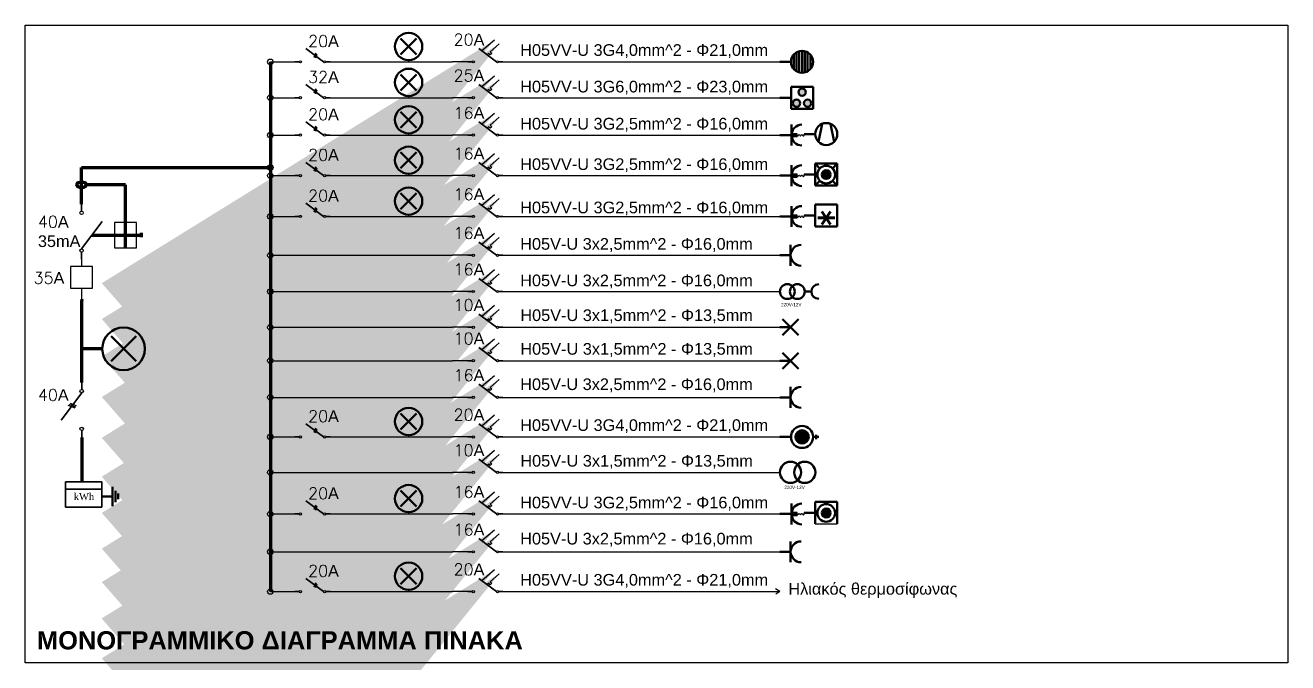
# Model space of a CAD drawing. Header units: metres. Extents: x -82.3 to -56.2, y 15.4 to 27.6.
# Drawn here: x -64.43 to -57.5, y 22.73 to 26.23 of the extents above; entities that cross this region are included whole.
import ezdxf

# ---------------------------------------------------------------- set-up
doc = ezdxf.new("R2010")
doc.units = ezdxf.units.M
doc.header["$LTSCALE"] = 0.1
doc.linetypes.add('ACAD_ISO10W100', pattern=[18, 12, -3, 0, -3])
doc.layers.add('00-03-dim', color=7, linetype='Continuous')
for name, color, linetype, lineweight in [('2S', 7, 'Continuous', 200), ('Electrical', 255, 'Continuous', 50), ('S', 7, 'Continuous', 100)]:
    doc.layers.add(name, color=color, linetype=linetype, lineweight=lineweight)
doc.styles.add('Romans', font='Romans.shx')
doc.styles.add('TXT', font='romans.shx')
doc.dimstyles.new('ISO-25', dxfattribs={"dimtxt": 2.5, "dimasz": 2.5, "dimexe": 1.25, "dimexo": 0.625, "dimtad": 1, "dimtxsty": 'Standard', "dimcen": 2.5, "dimadec": 0, "dimazin": 0, "dimtfac": 1, "dimtmove": 0, "dimatfit": 3, "dimfxl": 1, "dimarcsym": 0})
pattern_1 = [(0, (-135.498, -2.004), (0, 6.985), [5.08, -1.905]), (90, (-135.498, -2.004), (-6.985, 4e-16), [5.08, -1.905])]
pattern_2 = [(0, (-135.498, -2.048), (0, 6.985), [5.08, -1.905]), (90, (-135.498, -2.048), (-6.985, 4e-16), [5.08, -1.905])]

msp = doc.modelspace()

# ---------------------------------------------------------------- hatches: boundary and pattern name
at = {"ltscale": 0.3}
h = msp.add_hatch(dxfattribs=at)
h.set_pattern_fill('ANGLE', color=256)
h.set_pattern_definition(pattern_1)
h.paths.add_polyline_path([(-63.0817, 23.7873, 0.414214), (-63.0967, 23.7723, 0.414214), (-63.0817, 23.7573)])
h.paths.add_polyline_path([(-63.0817, 23.7873), (-63.0817, 23.7723), (-63.0667, 23.7723, 0.414214)])
h.paths.add_polyline_path([(-63.0667, 23.7723), (-63.0817, 23.7723), (-63.0817, 23.7573, 0.414214)])
h.paths.add_polyline_path([(-63.0817, 23.5588), (-63.0817, 23.5438), (-63.0667, 23.5438, 0.414214)])
h.paths.add_polyline_path([(-63.0667, 23.5438), (-63.0817, 23.5438), (-63.0817, 23.5288, 0.414214)])
h.paths.add_polyline_path([(-63.0817, 23.5438), (-63.0817, 23.5588, 0.414214), (-63.0967, 23.5438, 0.414214), (-63.0817, 23.5288)])
h.paths.add_polyline_path([(-63.0817, 23.3513, 0.414214), (-63.0967, 23.3363, 0.414214), (-63.0817, 23.3213)])
h.paths.add_polyline_path([(-63.0817, 23.3513), (-63.0817, 23.3363), (-63.0667, 23.3363, 0.414214)])
h.paths.add_polyline_path([(-63.0667, 23.3363), (-63.0817, 23.3363), (-63.0817, 23.3213, 0.414214)])
h.paths.add_polyline_path([(-63.0817, 23.1328), (-63.0817, 23.1178), (-63.0667, 23.1178, 0.414214)])
h.paths.add_polyline_path([(-63.0667, 23.1178), (-63.0817, 23.1178), (-63.0817, 23.1328, 0.414214), (-63.0967, 23.1178, 1)])
h.paths.add_polyline_path([(-63.0817, 23.9818, 0.414214), (-63.0967, 23.9668, 0.414214), (-63.0817, 23.9518)])
h.paths.add_polyline_path([(-63.0817, 23.9818), (-63.0817, 23.9668), (-63.0667, 23.9668, 0.414214)])
h.paths.add_polyline_path([(-63.0667, 23.9668), (-63.0817, 23.9668), (-63.0817, 23.9518, 0.414214)])
h.paths.add_polyline_path([(-63.0817, 24.184), (-63.0817, 24.199, 0.414214), (-63.0967, 24.184, 0.414214), (-63.0817, 24.169)])
h.paths.add_polyline_path([(-63.0667, 24.184), (-63.0817, 24.184), (-63.0817, 24.169, 0.414214)])
h.paths.add_polyline_path([(-63.0817, 24.199), (-63.0817, 24.184), (-63.0667, 24.184, 0.414214)])
h.paths.add_polyline_path([(-63.0817, 24.4), (-63.0817, 24.385), (-63.0667, 24.385, 0.414214)])
h.paths.add_polyline_path([(-63.0667, 24.385), (-63.0817, 24.385), (-63.0817, 24.37, 0.414214)])
h.paths.add_polyline_path([(-63.0817, 24.385), (-63.0817, 24.4, 0.414214), (-63.0967, 24.385, 0.414214), (-63.0817, 24.37)])
h.paths.add_polyline_path([(-63.0817, 24.5836, 0.414214), (-63.0967, 24.5686, 0.414214), (-63.0817, 24.5536)])
h.paths.add_polyline_path([(-63.0817, 24.5836), (-63.0817, 24.5686), (-63.0667, 24.5686, 0.414214)])
h.paths.add_polyline_path([(-63.0667, 24.5686), (-63.0817, 24.5686), (-63.0817, 24.5536, 0.414214)])
h.paths.add_polyline_path([(-63.0817, 24.7797, 0.414214), (-63.0967, 24.7647, 0.414214), (-63.0817, 24.7497)])
h.paths.add_polyline_path([(-63.0817, 24.7797), (-63.0817, 24.7647), (-63.0667, 24.7647, 0.414214)])
h.paths.add_polyline_path([(-63.0667, 24.7647), (-63.0817, 24.7647), (-63.0817, 24.7497, 0.414214)])
h.paths.add_polyline_path([(-63.0817, 24.9788, 0.414214), (-63.0967, 24.9638, 0.414214), (-63.0817, 24.9488)])
h.paths.add_polyline_path([(-63.0817, 24.9788), (-63.0817, 24.9638), (-63.0667, 24.9638, 0.414214)])
h.paths.add_polyline_path([(-63.0667, 24.9638), (-63.0817, 24.9638), (-63.0817, 24.9488, 0.414214)])
h.paths.add_polyline_path([(-63.0817, 25.192), (-63.0817, 25.177), (-63.0667, 25.177, 0.414214)])
h.paths.add_polyline_path([(-63.0817, 25.192, 0.414214), (-63.0967, 25.177, 0.414214), (-63.0817, 25.162)])
h.paths.add_polyline_path([(-63.0667, 25.177), (-63.0817, 25.177), (-63.0817, 25.162, 0.414214)])
h.paths.add_polyline_path([(-63.0817, 25.6385, 0.414214), (-63.0967, 25.6235, 0.414214), (-63.0817, 25.6085)])
h.paths.add_polyline_path([(-63.0817, 25.6385), (-63.0817, 25.6235), (-63.0667, 25.6235, 0.414214)])
h.paths.add_polyline_path([(-63.0667, 25.6235), (-63.0817, 25.6235), (-63.0817, 25.6085, 0.414214)])
h.paths.add_polyline_path([(-63.0817, 25.8436, 0.414214), (-63.0967, 25.8286, 0.414214), (-63.0817, 25.8136)])
h.paths.add_polyline_path([(-63.0817, 25.8436), (-63.0817, 25.8286), (-63.0667, 25.8286, 0.414214)])
h.paths.add_polyline_path([(-63.0667, 25.8286), (-63.0817, 25.8286), (-63.0817, 25.8136, 0.414214)])
h.paths.add_polyline_path([(-63.0817, 26.0256), (-63.0667, 26.0256, 1), (-63.0967, 26.0256, 0.414214), (-63.0817, 26.0106)])
h.paths.add_polyline_path([(-63.0667, 26.0256), (-63.0817, 26.0256), (-63.0817, 26.0106, 0.414214)], flags=17)
for points in [[(-60.1915, 25.6158), (-60.1915, 25.6312), (-60.2224, 25.6312), (-60.2224, 25.6158)], [(-60.1915, 25.3932), (-60.1915, 25.4086), (-60.2224, 25.4086), (-60.2224, 25.3932)], [(-60.1915, 25.1693), (-60.1915, 25.1847), (-60.2224, 25.1847), (-60.2224, 25.1693)], [(-60.1915, 23.536), (-60.1915, 23.5515), (-60.2224, 23.5515), (-60.2224, 23.536)]]:
    msp.add_hatch(color=256).paths.add_polyline_path(points)
h = msp.add_hatch(dxfattribs=at)
h.set_pattern_fill('ANGLE', color=256)
h.set_pattern_definition(pattern_1)
h.paths.add_polyline_path([(-63.0817, 25.4603), (-63.0817, 25.4303, 0.414214), (-63.0667, 25.4453, 0.414214)])
h.paths.add_polyline_path([(-63.0817, 25.4603, 0.414214), (-63.0967, 25.4453), (-63.0817, 25.4453)])
h.paths.add_polyline_path([(-63.0817, 25.4453), (-63.0967, 25.4453, 0.414214), (-63.0817, 25.4303)])
h = msp.add_hatch(dxfattribs=at)
h.set_pattern_fill('ANGLE', color=256)
h.set_pattern_definition(pattern_2)
h.paths.add_polyline_path([(-63.0817, 25.4159), (-63.0817, 25.3859, 0.414214), (-63.0667, 25.4009, 0.414214)])
h.paths.add_polyline_path([(-63.0817, 25.4159, 0.414214), (-63.0967, 25.4009), (-63.0817, 25.4009)])
h.paths.add_polyline_path([(-63.0817, 25.4009), (-63.0967, 25.4009, 0.414214), (-63.0817, 25.3859)])
h = msp.add_hatch(dxfattribs=at)
h.set_pattern_fill('ANGLE', color=256)
h.set_pattern_definition(pattern_2)
h.paths.add_polyline_path([(-63.0817, 25.4159), (-63.0817, 25.3859, 0.414214), (-63.0667, 25.4009, 0.414214)])
h.paths.add_polyline_path([(-63.0817, 25.4159, 0.414214), (-63.0967, 25.4009), (-63.0817, 25.4009)])
h.paths.add_polyline_path([(-63.0817, 25.4009), (-63.0967, 25.4009, 0.414214), (-63.0817, 25.3859)])
h = msp.add_hatch(dxfattribs=at)
h.set_pattern_fill('ANGLE', color=256)
h.set_pattern_definition(pattern_2)
h.paths.add_polyline_path([(-63.0817, 25.4159), (-63.0817, 25.3859, 0.414214), (-63.0667, 25.4009, 0.414214)])
h.paths.add_polyline_path([(-63.0817, 25.4159, 0.414214), (-63.0967, 25.4009), (-63.0817, 25.4009)])
h.paths.add_polyline_path([(-63.0817, 25.4009), (-63.0967, 25.4009, 0.414214), (-63.0817, 25.3859)])
h = msp.add_hatch(dxfattribs=at)
h.set_pattern_fill('ANGLE', color=256)
h.set_pattern_definition(pattern_1)
h.paths.add_polyline_path([(-63.0817, 25.4159, 0.414214), (-63.0967, 25.4009, 0.414214), (-63.0817, 25.3859)])
h.paths.add_polyline_path([(-63.0817, 25.4159), (-63.0817, 25.4009), (-63.0667, 25.4009, 0.414214)])
h.paths.add_polyline_path([(-63.0667, 25.4009), (-63.0817, 25.4009), (-63.0817, 25.3859, 0.414214)])
at = {"layer": 'Electrical', "linetype": 'Continuous'}
h = msp.add_hatch(color=256, dxfattribs=at)
h.paths.add_polyline_path([(-60.1443, 25.8588, 1), (-60.1846, 25.8588, 1)])
h.paths.add_polyline_path([(-60.1141, 25.7984, 1), (-60.1544, 25.7984, 1)])
h.paths.add_polyline_path([(-60.2149, 25.7984, 1), (-60.1746, 25.7984, 1)])
for points in [[(-60.0079, 25.4067, 1), (-60.0563, 25.4067, 1)], [(-60.1282, 23.9668, 1), (-60.2008, 23.9668, 1)], [(-60.0079, 23.5495, 1), (-60.0563, 23.5495, 1)]]:
    msp.add_hatch(color=256, dxfattribs=at).paths.add_polyline_path(points)

# ---------------------------------------------------------------- linework, layer by layer
at = {"lineweight": 35}
for p, q in [((-62.7901, 26.0256), (-62.8866, 26.098)), ((-61.8415, 26.0256), (-61.938, 26.098)), ((-62.947, 26.0256), (-62.9228, 26.0256)), ((-62.754, 26.0256), (-62.7781, 26.0256)), ((-61.9984, 26.0256), (-61.9742, 26.0256)), ((-61.8054, 26.0256), (-61.8295, 26.0256)), ((-62.7901, 25.8286), (-62.8866, 25.901)), ((-61.8415, 25.8286), (-61.938, 25.901)), ((-62.947, 25.8286), (-62.9228, 25.8286)), ((-62.754, 25.8286), (-62.7781, 25.8286)), ((-61.9984, 25.8286), (-61.9742, 25.8286)), ((-61.8054, 25.8286), (-61.8295, 25.8286)), ((-62.7901, 25.6235), (-62.8866, 25.6959)), ((-61.8415, 25.6235), (-61.938, 25.6959)), ((-62.947, 25.6235), (-62.9228, 25.6235)), ((-62.754, 25.6235), (-62.7781, 25.6235)), ((-61.9984, 25.6235), (-61.9742, 25.6235)), ((-61.8054, 25.6235), (-61.8295, 25.6235)), ((-62.7901, 25.4009), (-62.8866, 25.4733)), ((-61.8415, 25.4009), (-61.938, 25.4733)), ((-62.947, 25.4009), (-62.9228, 25.4009)), ((-62.754, 25.4009), (-62.7781, 25.4009)), ((-61.9984, 25.4009), (-61.9742, 25.4009)), ((-61.8054, 25.4009), (-61.8295, 25.4009)), ((-64.1175, 25.2442), (-64.1175, 25.2065)), ((-62.7901, 25.177), (-62.8866, 25.2494)), ((-61.8415, 25.177), (-61.938, 25.2494)), ((-62.947, 25.177), (-62.9228, 25.177)), ((-62.754, 25.177), (-62.7781, 25.177)), ((-61.9984, 25.177), (-61.9742, 25.177)), ((-61.8054, 25.177), (-61.8295, 25.177)), ((-61.8415, 24.9638), (-61.938, 25.0362)), ((-64.1175, 24.9426), (-64.1175, 24.9803)), ((-61.9984, 24.9638), (-61.9742, 24.9638)), ((-61.8054, 24.9638), (-61.8295, 24.9638)), ((-61.8415, 24.7647), (-61.938, 24.8371)), ((-61.9984, 24.7647), (-61.9742, 24.7647)), ((-61.8054, 24.7647), (-61.8295, 24.7647)), ((-61.8415, 24.5686), (-61.938, 24.641)), ((-61.9984, 24.5686), (-61.9742, 24.5686)), ((-61.8054, 24.5686), (-61.8295, 24.5686)), ((-61.8415, 24.385), (-61.938, 24.4574)), ((-61.9984, 24.385), (-61.9742, 24.385)), ((-61.8054, 24.385), (-61.8295, 24.385)), ((-64.1167, 24.2653), (-64.1167, 24.2276)), ((-61.8415, 24.184), (-61.938, 24.2563)), ((-64.1167, 24.2088), (-64.2298, 24.058)), ((-61.9984, 24.184), (-61.9742, 24.184)), ((-61.8054, 24.184), (-61.8295, 24.184)), ((-62.7901, 23.9668), (-62.8866, 24.0392)), ((-61.8415, 23.9668), (-61.938, 24.0392)), ((-64.1167, 23.9637), (-64.1167, 24.0014)), ((-62.947, 23.9668), (-62.9228, 23.9668)), ((-62.754, 23.9668), (-62.7781, 23.9668)), ((-61.9984, 23.9668), (-61.9742, 23.9668)), ((-61.8054, 23.9668), (-61.8295, 23.9668)), ((-61.8415, 23.7723), (-61.938, 23.8447)), ((-61.9984, 23.7723), (-61.9742, 23.7723)), ((-61.8054, 23.7723), (-61.8295, 23.7723)), ((-64.2061, 23.7004), (-64.2061, 23.7204)), ((-64.2061, 23.7204), (-64.0061, 23.7204)), ((-64.2061, 23.7004), (-64.2061, 23.5804)), ((-64.0061, 23.7204), (-64.0061, 23.7004)), ((-64.0061, 23.5804), (-64.0061, 23.7004)), ((-64.0061, 23.6804), (-64.2061, 23.6804)), ((-64.2061, 23.5804), (-64.0061, 23.5804)), ((-62.7901, 23.5438), (-62.8866, 23.6161)), ((-61.8415, 23.5438), (-61.938, 23.6161)), ((-61.8415, 23.5438), (-61.938, 23.6161)), ((-62.947, 23.5438), (-62.9228, 23.5438)), ((-62.754, 23.5438), (-62.7781, 23.5438)), ((-61.9984, 23.5438), (-61.9742, 23.5438)), ((-61.8054, 23.5438), (-61.8295, 23.5438)), ((-61.8415, 23.3363), (-61.938, 23.4087)), ((-61.9984, 23.3363), (-61.9742, 23.3363)), ((-61.8054, 23.3363), (-61.8295, 23.3363)), ((-62.7901, 23.1178), (-62.8866, 23.1902)), ((-61.8415, 23.1178), (-61.938, 23.1902)), ((-61.8415, 23.1178), (-61.938, 23.1902)), ((-62.947, 23.1178), (-62.9228, 23.1178)), ((-62.754, 23.1178), (-62.7781, 23.1178)), ((-61.9984, 23.1178), (-61.9742, 23.1178)), ((-61.8054, 23.1178), (-61.8295, 23.1178))]:
    msp.add_line(p, q, dxfattribs=at)
for p, q in [((-62.8335, 26.0739), (-62.8433, 26.0497)), ((-62.8303, 26.0701), (-62.8391, 26.048)), ((-62.8267, 26.0665), (-62.8348, 26.0456)), ((-61.8838, 26.0716), (-61.8926, 26.0639)), ((-61.8749, 26.0635), (-61.8838, 26.0716)), ((-61.8756, 26.0798), (-61.8662, 26.0716)), ((-61.8662, 26.0716), (-61.8749, 26.0635)), ((-62.8335, 25.8769), (-62.8433, 25.8527)), ((-62.8303, 25.8731), (-62.8391, 25.851)), ((-62.8267, 25.8695), (-62.8348, 25.8486)), ((-61.8838, 25.8746), (-61.8926, 25.8669)), ((-61.8749, 25.8665), (-61.8838, 25.8746)), ((-61.8756, 25.8828), (-61.8662, 25.8746)), ((-61.8756, 25.8828), (-61.8662, 25.8746)), ((-61.8662, 25.8746), (-61.8749, 25.8665)), ((-62.8335, 25.6718), (-62.8433, 25.6476)), ((-62.8303, 25.668), (-62.8391, 25.6458)), ((-62.8267, 25.6644), (-62.8348, 25.6435)), ((-61.8838, 25.6695), (-61.8926, 25.6618)), ((-61.8749, 25.6614), (-61.8838, 25.6695)), ((-61.8756, 25.6777), (-61.8662, 25.6695)), ((-61.8756, 25.6777), (-61.8662, 25.6695)), ((-61.8662, 25.6695), (-61.8749, 25.6614)), ((-60.1915, 25.6312), (-60.2224, 25.6312)), ((-60.1915, 25.6158), (-60.1915, 25.6312)), ((-60.2224, 25.6158), (-60.1915, 25.6158)), ((-62.8335, 25.4492), (-62.8433, 25.425)), ((-62.8303, 25.4454), (-62.8391, 25.4233)), ((-62.8267, 25.4418), (-62.8348, 25.4209)), ((-61.8838, 25.4469), (-61.8926, 25.4392)), ((-61.8749, 25.4388), (-61.8838, 25.4469)), ((-61.8756, 25.4551), (-61.8662, 25.4469)), ((-61.8756, 25.4551), (-61.8662, 25.4469)), ((-61.8662, 25.4469), (-61.8749, 25.4388)), ((-60.1915, 25.4086), (-60.2224, 25.4086)), ((-60.2224, 25.3932), (-60.1915, 25.3932)), ((-60.1915, 25.3932), (-60.1915, 25.4086)), ((-62.8335, 25.2253), (-62.8433, 25.2011)), ((-62.8303, 25.2215), (-62.8391, 25.1994)), ((-62.8267, 25.2179), (-62.8348, 25.197)), ((-61.8838, 25.223), (-61.8926, 25.2153)), ((-61.8749, 25.2149), (-61.8838, 25.223)), ((-61.8756, 25.2312), (-61.8662, 25.223)), ((-61.8756, 25.2312), (-61.8662, 25.223)), ((-61.8662, 25.223), (-61.8749, 25.2149)), ((-63.9362, 25.1445), (-63.9362, 25.0045)), ((-63.8162, 25.1445), (-63.9362, 25.1445)), ((-63.8162, 25.0045), (-63.8162, 25.1445)), ((-60.1915, 25.1847), (-60.2224, 25.1847)), ((-60.2224, 25.1693), (-60.1915, 25.1693)), ((-60.1915, 25.1693), (-60.1915, 25.1847)), ((-61.8838, 25.0098), (-61.8926, 25.0021)), ((-61.8749, 25.0017), (-61.8838, 25.0098)), ((-61.8756, 25.018), (-61.8662, 25.0098)), ((-61.8756, 25.018), (-61.8662, 25.0098)), ((-61.8662, 25.0098), (-61.8749, 25.0017)), ((-64.1175, 24.9426), (-64.1175, 24.9026)), ((-63.9362, 25.0045), (-63.8162, 25.0045)), ((-64.1175, 24.9026), (-64.1775, 24.9026)), ((-64.1775, 24.9026), (-64.1775, 24.7826)), ((-64.0575, 24.9026), (-64.1175, 24.9026)), ((-64.0575, 24.7826), (-64.0575, 24.9026)), ((-61.8838, 24.8107), (-61.8926, 24.803)), ((-61.8749, 24.8026), (-61.8838, 24.8107)), ((-61.8756, 24.8189), (-61.8662, 24.8107)), ((-61.8756, 24.8189), (-61.8662, 24.8107)), ((-61.8662, 24.8107), (-61.8749, 24.8026)), ((-64.1775, 24.7826), (-64.0575, 24.7826)), ((-64.1175, 24.7826), (-64.1175, 24.7226)), ((-61.8838, 24.6146), (-61.8926, 24.6069)), ((-61.8749, 24.6065), (-61.8838, 24.6146)), ((-61.8756, 24.6228), (-61.8662, 24.6146)), ((-61.8756, 24.6228), (-61.8662, 24.6146)), ((-61.8662, 24.6146), (-61.8749, 24.6065)), ((-61.8838, 24.431), (-61.8926, 24.4233)), ((-61.8749, 24.4229), (-61.8838, 24.431)), ((-61.8756, 24.4392), (-61.8662, 24.431)), ((-61.8756, 24.4392), (-61.8662, 24.431)), ((-61.8662, 24.431), (-61.8749, 24.4229)), ((-61.8838, 24.23), (-61.8926, 24.2223)), ((-61.8749, 24.2219), (-61.8838, 24.23)), ((-61.8756, 24.2382), (-61.8662, 24.2299)), ((-61.8756, 24.2382), (-61.8662, 24.2299)), ((-61.8662, 24.2299), (-61.8749, 24.2219)), ((-64.1921, 24.141), (-64.1543, 24.1258)), ((-64.1862, 24.146), (-64.1516, 24.1323)), ((-64.1806, 24.1516), (-64.1479, 24.139)), ((-62.8335, 24.0151), (-62.8433, 23.9909)), ((-62.8303, 24.0113), (-62.8391, 23.9892)), ((-62.8267, 24.0077), (-62.8348, 23.9868)), ((-61.8838, 24.0129), (-61.8926, 24.0051)), ((-61.8749, 24.0047), (-61.8838, 24.0129)), ((-61.8756, 24.021), (-61.8662, 24.0128)), ((-61.8662, 24.0128), (-61.8749, 24.0047)), ((-61.8838, 23.8184), (-61.8926, 23.8106)), ((-61.8749, 23.8102), (-61.8838, 23.8184)), ((-61.8756, 23.8266), (-61.8662, 23.8183)), ((-61.8756, 23.8266), (-61.8662, 23.8183)), ((-61.8662, 23.8183), (-61.8749, 23.8102)), ((-62.8335, 23.592), (-62.8433, 23.5678)), ((-62.8303, 23.5882), (-62.8391, 23.5661)), ((-62.8267, 23.5847), (-62.8348, 23.5638)), ((-61.8838, 23.5898), (-61.8926, 23.5821)), ((-61.8749, 23.5817), (-61.8838, 23.5898)), ((-61.8756, 23.598), (-61.8662, 23.5897)), ((-61.8756, 23.598), (-61.8662, 23.5897)), ((-61.8662, 23.5897), (-61.8749, 23.5817)), ((-60.1915, 23.5515), (-60.2224, 23.5515)), ((-60.1915, 23.536), (-60.1915, 23.5515)), ((-60.2224, 23.536), (-60.1915, 23.536)), ((-61.8838, 23.3824), (-61.8926, 23.3747)), ((-61.8749, 23.3743), (-61.8838, 23.3824)), ((-61.8756, 23.3906), (-61.8662, 23.3823)), ((-61.8756, 23.3906), (-61.8662, 23.3823)), ((-61.8662, 23.3823), (-61.8749, 23.3743)), ((-62.8335, 23.1661), (-62.8433, 23.1419)), ((-62.8303, 23.1623), (-62.8391, 23.1402)), ((-62.8267, 23.1587), (-62.8348, 23.1378)), ((-61.8838, 23.1639), (-61.8926, 23.1561)), ((-61.8749, 23.1557), (-61.8838, 23.1639)), ((-61.8749, 23.1557), (-61.8838, 23.1639)), ((-61.8756, 23.172), (-61.8662, 23.1638)), ((-61.8756, 23.172), (-61.8662, 23.1638)), ((-61.8756, 23.172), (-61.8662, 23.1638)), ((-61.8662, 23.1638), (-61.8749, 23.1557)), ((-61.8662, 23.1638), (-61.8749, 23.1557))]:
    msp.add_line(p, q)
at = {"ltscale": 0.3}
for p, q in [((-63.0817, 26.0256), (-62.947, 26.0256)), ((-62.754, 26.0256), (-62.551, 26.0256)), ((-62.551, 26.0256), (-62.0821, 26.0256)), ((-62.323, 26.035), (-62.323, 26.0256)), ((-61.9984, 26.0256), (-62.0821, 26.0256)), ((-61.8054, 26.0256), (-61.7123, 26.0256)), ((-61.7123, 26.0256), (-60.2861, 26.0256)), ((-62.323, 25.838), (-62.323, 25.8286)), ((-63.0817, 25.8286), (-62.947, 25.8286)), ((-62.754, 25.8286), (-62.551, 25.8286)), ((-62.551, 25.8286), (-62.0821, 25.8286)), ((-61.9984, 25.8286), (-62.0821, 25.8286)), ((-61.8054, 25.8286), (-61.7123, 25.8286)), ((-61.7123, 25.8286), (-60.2861, 25.8286)), ((-62.323, 25.6329), (-62.323, 25.6235)), ((-63.0817, 25.6235), (-62.947, 25.6235)), ((-62.754, 25.6235), (-62.551, 25.6235)), ((-62.551, 25.6235), (-62.0821, 25.6235)), ((-61.9984, 25.6235), (-62.0821, 25.6235)), ((-61.8054, 25.6235), (-61.7123, 25.6235)), ((-61.7123, 25.6235), (-60.2861, 25.6235)), ((-63.0817, 25.4009), (-62.947, 25.4009)), ((-62.754, 25.4009), (-62.551, 25.4009)), ((-62.551, 25.4009), (-62.0821, 25.4009)), ((-62.323, 25.4103), (-62.323, 25.4009)), ((-61.9984, 25.4009), (-62.0821, 25.4009)), ((-61.8054, 25.4009), (-61.7123, 25.4009)), ((-61.7123, 25.4009), (-60.2861, 25.4009)), ((-63.0817, 25.177), (-62.947, 25.177)), ((-62.754, 25.177), (-62.551, 25.177)), ((-62.551, 25.177), (-62.0821, 25.177)), ((-62.323, 25.1864), (-62.323, 25.177)), ((-61.9984, 25.177), (-62.0821, 25.177)), ((-61.8054, 25.177), (-61.7123, 25.177)), ((-61.7123, 25.177), (-60.2861, 25.177)), ((-63.0817, 24.9638), (-62.754, 24.9638)), ((-62.754, 24.9638), (-62.551, 24.9638)), ((-62.551, 24.9638), (-62.0821, 24.9638)), ((-61.9984, 24.9638), (-62.0821, 24.9638)), ((-61.8054, 24.9638), (-61.7123, 24.9638)), ((-61.7123, 24.9638), (-60.2861, 24.9638)), ((-63.0817, 24.7647), (-62.754, 24.7647)), ((-62.754, 24.7647), (-62.551, 24.7647)), ((-62.551, 24.7647), (-62.0821, 24.7647)), ((-61.9984, 24.7647), (-62.0821, 24.7647)), ((-61.8054, 24.7647), (-61.7123, 24.7647)), ((-61.7123, 24.7647), (-60.2861, 24.7647)), ((-63.0817, 24.5686), (-62.754, 24.5686)), ((-62.754, 24.5686), (-62.551, 24.5686)), ((-62.551, 24.5686), (-62.0821, 24.5686)), ((-61.9984, 24.5686), (-62.0821, 24.5686)), ((-61.8054, 24.5686), (-61.7123, 24.5686)), ((-61.7123, 24.5686), (-60.2861, 24.5686)), ((-63.0817, 24.385), (-62.754, 24.385)), ((-62.754, 24.385), (-62.551, 24.385)), ((-62.551, 24.385), (-62.0821, 24.385)), ((-61.9984, 24.385), (-62.0821, 24.385)), ((-61.8054, 24.385), (-61.7123, 24.385)), ((-61.7123, 24.385), (-60.2861, 24.385)), ((-63.0817, 24.184), (-62.754, 24.184)), ((-62.754, 24.184), (-62.551, 24.184)), ((-62.551, 24.184), (-62.0821, 24.184)), ((-61.9984, 24.184), (-62.0821, 24.184)), ((-61.8054, 24.184), (-61.7123, 24.184)), ((-61.7123, 24.184), (-60.2861, 24.184)), ((-63.0817, 23.9668), (-62.947, 23.9668)), ((-62.754, 23.9668), (-62.551, 23.9668)), ((-62.551, 23.9668), (-62.0821, 23.9668)), ((-62.323, 23.9763), (-62.323, 23.9668)), ((-61.9984, 23.9668), (-62.0821, 23.9668)), ((-61.8054, 23.9668), (-61.7123, 23.9668)), ((-61.7123, 23.9668), (-60.2861, 23.9668)), ((-63.0817, 23.7723), (-62.754, 23.7723)), ((-62.754, 23.7723), (-62.551, 23.7723)), ((-62.551, 23.7723), (-62.0821, 23.7723)), ((-61.9984, 23.7723), (-62.0821, 23.7723)), ((-61.8054, 23.7723), (-61.7123, 23.7723)), ((-61.7123, 23.7723), (-60.2861, 23.7723)), ((-62.323, 23.5532), (-62.323, 23.5438)), ((-63.0817, 23.5438), (-62.947, 23.5438)), ((-62.754, 23.5438), (-62.551, 23.5438)), ((-62.551, 23.5438), (-62.0821, 23.5438)), ((-61.9984, 23.5438), (-62.0821, 23.5438)), ((-61.8054, 23.5438), (-61.7123, 23.5438)), ((-61.7123, 23.5438), (-60.2861, 23.5438)), ((-60.0925, 23.4891), (-59.9716, 23.4891)), ((-63.0817, 23.3363), (-62.754, 23.3363)), ((-62.754, 23.3363), (-62.551, 23.3363)), ((-62.551, 23.3363), (-62.0821, 23.3363)), ((-61.9984, 23.3363), (-62.0821, 23.3363)), ((-61.8054, 23.3363), (-61.7123, 23.3363)), ((-61.7123, 23.3363), (-60.2861, 23.3363)), ((-63.0817, 23.1178), (-62.947, 23.1178)), ((-62.754, 23.1178), (-62.551, 23.1178)), ((-62.551, 23.1178), (-62.0821, 23.1178)), ((-62.323, 23.1273), (-62.323, 23.1178)), ((-61.9984, 23.1178), (-62.0821, 23.1178)), ((-61.8054, 23.1178), (-61.7123, 23.1178)), ((-61.7123, 23.1178), (-60.2861, 23.1178)), ((-60.2861, 23.1178), (-60.3111, 23.1328)), ((-60.2861, 23.1178), (-60.3087, 23.1038))]:
    msp.add_line(p, q, dxfattribs=at)
for centre in [(-63.0817, 26.0256), (-63.0817, 25.8286), (-63.0817, 25.6235), (-63.0817, 25.4453), (-63.0817, 25.4009), (-63.0817, 25.177), (-63.0817, 24.9638), (-63.0817, 24.7647), (-63.0817, 24.5686), (-63.0817, 24.385), (-63.0817, 24.184), (-63.0817, 23.9668), (-63.0817, 23.7723), (-63.0817, 23.5438), (-63.0817, 23.3363), (-63.0817, 23.1178)]:
    msp.add_circle(centre, 0.015, dxfattribs=at)
for centre, radius in [((-62.9168, 26.0256), 0.00603), ((-62.7841, 26.0256), 0.00603), ((-61.9682, 26.0256), 0.00603), ((-61.8355, 26.0256), 0.00603), ((-62.9168, 25.8286), 0.00603), ((-62.7841, 25.8286), 0.00603), ((-61.9682, 25.8286), 0.00603), ((-61.8355, 25.8286), 0.00603), ((-62.9168, 25.6235), 0.00603), ((-62.7841, 25.6235), 0.00603), ((-61.9682, 25.6235), 0.00603), ((-61.8355, 25.6235), 0.00603), ((-62.9168, 25.4009), 0.00603), ((-62.7841, 25.4009), 0.00603), ((-61.9682, 25.4009), 0.00603), ((-61.8355, 25.4009), 0.00603), ((-64.1175, 25.197), 0.00942), ((-62.9168, 25.177), 0.00603), ((-62.7841, 25.177), 0.00603), ((-61.9682, 25.177), 0.00603), ((-61.8355, 25.177), 0.00603), ((-64.1175, 24.9897), 0.00942), ((-61.9682, 24.9638), 0.00603), ((-61.8355, 24.9638), 0.00603), ((-61.9682, 24.7647), 0.00603), ((-61.8355, 24.7647), 0.00603), ((-61.9682, 24.5686), 0.00603), ((-61.8355, 24.5686), 0.00603), ((-61.9682, 24.385), 0.00603), ((-61.8355, 24.385), 0.00603), ((-64.1167, 24.2182), 0.00942), ((-61.9682, 24.184), 0.00603), ((-61.8355, 24.184), 0.00603), ((-64.1167, 24.0109), 0.00942), ((-62.9168, 23.9668), 0.00603), ((-62.7841, 23.9668), 0.00603), ((-61.9682, 23.9668), 0.00603), ((-61.8355, 23.9668), 0.00603), ((-61.9682, 23.7723), 0.00603), ((-61.8355, 23.7723), 0.00603), ((-62.9168, 23.5438), 0.00603), ((-62.7841, 23.5438), 0.00603), ((-61.9682, 23.5438), 0.00603), ((-61.8355, 23.5438), 0.00603), ((-61.9682, 23.3363), 0.00603), ((-61.8355, 23.3363), 0.00603), ((-62.9168, 23.1178), 0.00603), ((-62.7841, 23.1178), 0.00603), ((-61.9682, 23.1178), 0.00603), ((-61.8355, 23.1178), 0.00603)]:
    msp.add_circle(centre, radius)
for points in [[(-60.1915, 25.6235), (-60.1862, 25.6191), (-60.1844, 25.6228), (-60.1812, 25.6263), (-60.177, 25.6228), (-60.1729, 25.6187), (-60.1688, 25.6238), (-60.1656, 25.6269), (-60.1614, 25.6221), (-60.1573, 25.6187), (-60.1537, 25.6226), (-60.1537, 25.6293)], [(-60.1915, 25.4009), (-60.1862, 25.3965), (-60.1844, 25.4002), (-60.1812, 25.4037), (-60.177, 25.4002), (-60.1729, 25.3961), (-60.1688, 25.4012), (-60.1656, 25.4043), (-60.1614, 25.3995), (-60.1573, 25.3961), (-60.1537, 25.4), (-60.1537, 25.4067)], [(-60.1915, 25.177), (-60.1862, 25.1726), (-60.1844, 25.1764), (-60.1812, 25.1799), (-60.177, 25.1764), (-60.1729, 25.1722), (-60.1688, 25.1773), (-60.1656, 25.1805), (-60.1614, 25.1756), (-60.1573, 25.1722), (-60.1537, 25.1761), (-60.1537, 25.1828)], [(-60.1915, 23.5438), (-60.1862, 23.5394), (-60.1844, 23.5431), (-60.1812, 23.5466), (-60.177, 23.5431), (-60.1729, 23.539), (-60.1688, 23.5441), (-60.1656, 23.5472), (-60.1614, 23.5424), (-60.1573, 23.539), (-60.1537, 23.5429), (-60.1537, 23.5495)]]:
    msp.add_spline(points, degree=3)
at = {"layer": '00-03-dim', "ltscale": 0.3}
msp.add_lwpolyline([(-64.4265, 26.2264), (-57.5, 26.2264), (-57.5, 22.7272), (-64.4265, 22.7272)], close=True, dxfattribs=at)
at = {"layer": '2S', "ltscale": 0.3}
for p, q in [((-63.0817, 26.0256), (-63.0817, 24.184)), ((-63.0817, 24.184), (-63.0817, 23.5438)), ((-63.0817, 23.5438), (-63.0817, 23.1178))]:
    msp.add_line(p, q, dxfattribs=at)
at = {"layer": '2S', "lineweight": 35}
msp.add_line((-64.1175, 24.9992), (-64.0044, 25.1499), dxfattribs=at)
at = {"layer": 'Electrical'}
for p, q in [((-62.2791, 26.066), (-62.3669, 26.1538)), ((-62.3669, 26.066), (-62.2791, 26.1538)), ((-62.2791, 25.869), (-62.3669, 25.9568)), ((-62.3669, 25.869), (-62.2791, 25.9568)), ((-62.2791, 25.6639), (-62.3669, 25.7517)), ((-62.3669, 25.6639), (-62.2791, 25.7517)), ((-60.2224, 25.6235), (-60.2224, 25.6807)), ((-60.2861, 25.6235), (-60.2224, 25.6235)), ((-60.2224, 25.6235), (-60.2224, 25.5663)), ((-62.2791, 25.4413), (-62.3669, 25.5291)), ((-62.3669, 25.4413), (-62.2791, 25.5291)), ((-60.2224, 25.4009), (-60.2224, 25.4581)), ((-60.2861, 25.4009), (-60.2224, 25.4009)), ((-60.2224, 25.4009), (-60.2224, 25.3437)), ((-62.2791, 25.2174), (-62.3669, 25.3052)), ((-62.3669, 25.2174), (-62.2791, 25.3052)), ((-60.2224, 25.177), (-60.2224, 25.2342)), ((-60.2861, 25.177), (-60.2224, 25.177)), ((-60.2224, 25.177), (-60.2224, 25.1198)), ((-60.2274, 24.9638), (-60.2274, 25.021)), ((-60.2861, 24.9638), (-60.2274, 24.9638)), ((-60.2274, 24.9638), (-60.2274, 24.9066)), ((-60.1835, 24.5247), (-60.2713, 24.6125)), ((-60.2713, 24.5247), (-60.1835, 24.6125)), ((-60.2861, 24.5686), (-60.2274, 24.5686)), ((-63.8182, 24.3817), (-63.9554, 24.5189)), ((-63.9554, 24.3817), (-63.8182, 24.5189)), ((-60.2861, 24.385), (-60.2274, 24.385)), ((-60.1835, 24.3411), (-60.2713, 24.4289)), ((-60.2713, 24.3411), (-60.1835, 24.4289)), ((-60.2861, 24.184), (-60.2274, 24.184)), ((-60.2274, 24.184), (-60.2274, 24.2412)), ((-60.2274, 24.184), (-60.2274, 24.1267)), ((-62.2791, 24.0072), (-62.3669, 24.095)), ((-62.3669, 24.0072), (-62.2791, 24.095)), ((-63.9477, 23.6936), (-63.9477, 23.5873)), ((-63.932, 23.6404), (-63.932, 23.6717)), ((-63.932, 23.6404), (-63.932, 23.6092)), ((-63.9164, 23.6404), (-63.9164, 23.6561)), ((-63.9164, 23.6404), (-63.9164, 23.6248)), ((-62.2791, 23.5842), (-62.3669, 23.672)), ((-62.3669, 23.5842), (-62.2791, 23.672)), ((-60.2224, 23.5438), (-60.2224, 23.601)), ((-60.2861, 23.5438), (-60.2224, 23.5438)), ((-60.2224, 23.5438), (-60.2224, 23.4865)), ((-60.2274, 23.3363), (-60.2274, 23.3936)), ((-60.2861, 23.3363), (-60.2274, 23.3363)), ((-60.2274, 23.3363), (-60.2274, 23.2791)), ((-62.2791, 23.1583), (-62.3669, 23.246)), ((-62.3669, 23.1583), (-62.2791, 23.246))]:
    msp.add_line(p, q, dxfattribs=at)
at = {"layer": 'Electrical', "linetype": 'ACAD_ISO10W100', "ltscale": 0.1}
for p, q in [((-60.2098, 25.9856), (-60.2098, 26.0656)), ((-60.1947, 26.078), (-60.1947, 25.9732)), ((-60.1796, 26.0257), (-60.1796, 26.0842)), ((-60.1494, 26.0264), (-60.1494, 26.0842)), ((-60.1343, 26.078), (-60.1343, 25.9732)), ((-60.1191, 25.9856), (-60.1191, 26.0656)), ((-60.1796, 26.0257), (-60.1796, 25.967)), ((-60.1494, 26.0264), (-60.1494, 25.967)), ((-60.0552, 25.6852), (-60.0748, 25.5865)), ((-60.0089, 25.6852), (-59.9893, 25.5865))]:
    msp.add_line(p, q, dxfattribs=at)
at = {"layer": 'Electrical', "ltscale": 0.3}
for p, q in [((-60.1645, 25.9651), (-60.1645, 26.0861)), ((-60.1499, 24.7647), (-60.1133, 24.7647)), ((-64.0061, 23.6404), (-63.9477, 23.6404))]:
    msp.add_line(p, q, dxfattribs=at)
at = {"layer": 'Electrical', "linetype": 'Continuous'}
for p, q in [((-60.225, 26.0256), (-60.2861, 26.0256)), ((-60.225, 26.0256), (-60.225, 26.0256)), ((-60.225, 25.8891), (-60.104, 25.8891)), ((-60.225, 25.7681), (-60.225, 25.8891)), ((-60.225, 25.8286), (-60.225, 25.8588)), ((-60.1846, 25.8891), (-60.2048, 25.8891)), ((-60.1443, 25.8891), (-60.1242, 25.8891)), ((-60.104, 25.8891), (-60.104, 25.7681)), ((-60.225, 25.8286), (-60.2861, 25.8286)), ((-60.225, 25.8286), (-60.225, 25.8286)), ((-60.104, 25.7681), (-60.225, 25.7681)), ((-60.0925, 25.6293), (-60.1537, 25.6293)), ((-60.0925, 25.6293), (-60.0925, 25.6293)), ((-60.0925, 25.3462), (-60.0925, 25.4672)), ((-60.0925, 25.4672), (-59.9716, 25.4672)), ((-60.0925, 25.4672), (-60.0663, 25.4409)), ((-60.0321, 25.4672), (-60.0321, 25.4672)), ((-60.0321, 25.4672), (-60.0018, 25.4672)), ((-59.9716, 25.4672), (-59.9979, 25.4409)), ((-59.9716, 25.4672), (-59.9716, 25.3462)), ((-59.9716, 25.4268), (-59.9716, 25.447)), ((-60.0925, 25.4067), (-60.1537, 25.4067)), ((-60.0925, 25.3462), (-60.0663, 25.3725)), ((-59.9716, 25.3462), (-59.9979, 25.3725)), ((-59.9716, 25.3865), (-59.9716, 25.3664)), ((-59.9716, 25.3462), (-60.0925, 25.3462)), ((-60.0925, 25.1223), (-60.0925, 25.2433)), ((-60.0925, 25.2433), (-59.9716, 25.2433)), ((-60.0321, 25.2433), (-60.0321, 25.2433)), ((-60.0321, 25.2433), (-60.0018, 25.2433)), ((-59.9716, 25.2433), (-59.9716, 25.1223)), ((-59.9716, 25.203), (-59.9716, 25.2231)), ((-60.0925, 25.1828), (-60.1537, 25.1828)), ((-59.9716, 25.1626), (-59.9716, 25.1425)), ((-59.9716, 25.1223), (-60.0925, 25.1223)), ((-60.225, 23.9668), (-60.2861, 23.9668)), ((-60.225, 23.9668), (-60.225, 23.9668)), ((-60.104, 23.9668), (-60.0717, 23.9668)), ((-60.0879, 23.9791), (-60.0879, 23.9668)), ((-60.0879, 23.9668), (-60.0879, 23.9545)), ((-60.0925, 23.4891), (-60.0925, 23.61)), ((-60.0925, 23.61), (-59.9716, 23.61)), ((-60.0321, 23.61), (-60.0321, 23.61)), ((-60.0321, 23.61), (-60.0018, 23.61)), ((-59.9716, 23.61), (-59.9716, 23.4891)), ((-59.9716, 23.5697), (-59.9716, 23.5899)), ((-60.0925, 23.5495), (-60.1537, 23.5495)), ((-59.9716, 23.5294), (-59.9716, 23.5092))]:
    msp.add_line(p, q, dxfattribs=at)
at = {"layer": 'Electrical'}
for centre, radius in [((-62.323, 26.1099), 0.0749), ((-62.323, 25.9129), 0.0749), ((-62.323, 25.7078), 0.0749), ((-62.323, 25.4852), 0.0749), ((-62.323, 25.2613), 0.0749), ((-60.2454, 24.7647), 0.0408), ((-60.1906, 24.7647), 0.0408), ((-63.8868, 24.4503), 0.117), ((-62.323, 24.0511), 0.0749), ((-60.2279, 23.7723), 0.0582), ((-60.1497, 23.7723), 0.0582), ((-62.323, 23.6281), 0.0749), ((-62.323, 23.2022), 0.0749)]:
    msp.add_circle(centre, radius, dxfattribs=at)
at = {"layer": 'Electrical', "linetype": 'Continuous'}
for centre, radius in [((-60.1645, 26.0256), 0.0605), ((-60.1645, 25.8588), 0.0202), ((-60.1947, 25.7984), 0.0202), ((-60.1342, 25.7984), 0.0202), ((-60.0321, 25.6293), 0.0605), ((-60.0321, 25.4067), 0.0484), ((-60.0321, 25.4067), 0.0242), ((-60.1645, 23.9668), 0.0605), ((-60.1645, 23.9668), 0.0363), ((-60.0321, 23.5495), 0.0484), ((-60.0321, 23.5495), 0.0242)]:
    msp.add_circle(centre, radius, dxfattribs=at)
at = {"layer": 'Electrical'}
for centre, radius in [((-60.1652, 25.6235), 0.0572), ((-60.1652, 25.4009), 0.0572), ((-60.1652, 25.177), 0.0572), ((-60.1702, 24.9638), 0.0572), ((-60.0732, 24.7647), 0.0401), ((-60.1702, 24.184), 0.0572), ((-60.1652, 23.5438), 0.0572), ((-60.1702, 23.3363), 0.0572)]:
    msp.add_arc(centre, radius, 90, 270, dxfattribs=at)
at = {"layer": 'S', "ltscale": 0.3}
for p, q in [((-64.1175, 25.2442), (-64.1175, 25.4453)), ((-64.1175, 25.4453), (-63.0817, 25.4453)), ((-63.8762, 25.3512), (-64.0921, 25.3512)), ((-63.8762, 25.1445), (-63.8762, 25.3512)), ((-63.8762, 25.0045), (-63.8762, 25.1445)), ((-64.061, 25.0745), (-63.7883, 25.0745)), ((-63.7883, 25.0745), (-63.7883, 25.0862)), ((-63.7883, 25.0629), (-63.7883, 25.0745)), ((-64.1175, 24.7226), (-64.1167, 24.7139)), ((-64.1167, 24.2653), (-64.1167, 24.7139)), ((-64.0038, 24.4503), (-64.1167, 24.4503)), ((-64.1167, 23.9637), (-64.1167, 23.7204))]:
    msp.add_line(p, q, dxfattribs=at)
msp.add_ellipse((-64.1175, 25.3512), major_axis=(-0.0254, 0), ratio=0.630498, dxfattribs=at)

# ---------------------------------------------------------------- texts
at = {"ltscale": 0.3, "char_height": 0.064, "attachment_point": 1, "style": 'Romans'}
for s, width, insert in [('20{\\fArial|b0|i0|c161|p34;Α}', 0.192674, (-62.8751, 26.1713)), ('20{\\fArial|b0|i0|c161|p34;Α}', 0.192674, (-62.0765, 26.1791)), ('{\\fArial|b0|i0|c0|p34;H05VV-U 3G4,0mm^ 2 - \\fArial|b0|i0|c161|p34;Φ21\\fArial|b0|i0|c0|p34;,0mm}', 1.438815, (-61.711, 26.1223)), ('32{\\fArial|b0|i0|c161|p34;Α}', 0.192674, (-62.8751, 25.9743)), ('25{\\fArial|b0|i0|c161|p34;Α}', 0.192674, (-62.0765, 25.9821)), ('{\\fArial|b0|i0|c0|p34;H05VV-U 3G\\fArial|b0|i0|c161|p34;6\\fArial|b0|i0|c0|p34;,0mm^ 2 - \\fArial|b0|i0|c161|p34;Φ23\\fArial|b0|i0|c0|p34;,0mm}', 1.438815, (-61.711, 25.9217)), ('20{\\fArial|b0|i0|c161|p34;Α}', 0.192674, (-62.8751, 25.7692)), ('16{\\fArial|b0|i0|c161|p34;Α}', 0.192674, (-62.0765, 25.7769)), ('{\\fArial|b0|i0|c0|p34;H05VV-U 3G\\fArial|b0|i0|c161|p34;2\\fArial|b0|i0|c0|p34;,\\fArial|b0|i0|c161|p34;5\\fArial|b0|i0|c0|p34;mm^ 2 - \\fArial|b0|i0|c161|p34;Φ16\\fArial|b0|i0|c0|p34;,0mm}', 1.438815, (-61.711, 25.7181)), ('20{\\fArial|b0|i0|c161|p34;Α}', 0.192674, (-62.8751, 25.5466)), ('16{\\fArial|b0|i0|c161|p34;Α}', 0.192674, (-62.0765, 25.5544)), ('{\\fArial|b0|i0|c0|p34;H05VV-U 3G\\fArial|b0|i0|c161|p34;2\\fArial|b0|i0|c0|p34;,\\fArial|b0|i0|c161|p34;5\\fArial|b0|i0|c0|p34;mm^ 2 - \\fArial|b0|i0|c161|p34;Φ16\\fArial|b0|i0|c0|p34;,0mm}', 1.438815, (-61.711, 25.4959)), ('20{\\fArial|b0|i0|c161|p34;Α}', 0.192674, (-62.8751, 25.3227)), ('16{\\fArial|b0|i0|c161|p34;Α}', 0.192674, (-62.0765, 25.3305)), ('{\\fArial|b0|i0|c0|p34;H05VV-U 3G\\fArial|b0|i0|c161|p34;2\\fArial|b0|i0|c0|p34;,\\fArial|b0|i0|c161|p34;5\\fArial|b0|i0|c0|p34;mm^ 2 - \\fArial|b0|i0|c161|p34;Φ16\\fArial|b0|i0|c0|p34;,0mm}', 1.438815, (-61.711, 25.2582)), ('40{\\fArial|b0|i0|c161|p34;Α\\fArial|b0|i0|c0|p34;\\P35mA}', 0.192674, (-64.3571, 25.1798)), ('16{\\fArial|b0|i0|c161|p34;Α}', 0.192674, (-62.0765, 25.1172)), ('{\\fArial|b0|i0|c0|p34;H05V-U 3x\\fArial|b0|i0|c161|p34;2\\fArial|b0|i0|c0|p34;,\\fArial|b0|i0|c161|p34;5\\fArial|b0|i0|c0|p34;mm^ 2 - \\fArial|b0|i0|c161|p34;Φ16\\fArial|b0|i0|c0|p34;,0mm}', 1.438815, (-61.711, 25.0583)), ('35{\\fArial|b0|i0|c161|p34;Α}', 0.192674, (-64.3809, 24.8714)), ('16{\\fArial|b0|i0|c161|p34;Α}', 0.192674, (-62.0765, 24.9182)), ('{\\fArial|b0|i0|c0|p34;H05V-U 3x\\fArial|b0|i0|c161|p34;2\\fArial|b0|i0|c0|p34;,\\fArial|b0|i0|c161|p34;5\\fArial|b0|i0|c0|p34;mm^ 2 - \\fArial|b0|i0|c161|p34;Φ16\\fArial|b0|i0|c0|p34;,0mm}', 1.438815, (-61.711, 24.8579)), ('10{\\fArial|b0|i0|c161|p34;Α}', 0.192674, (-62.0765, 24.7221)), ('{\\fArial|b0|i0|c0|p34;H05V-U 3x\\fArial|b0|i0|c161|p34;1\\fArial|b0|i0|c0|p34;,\\fArial|b0|i0|c161|p34;5\\fArial|b0|i0|c0|p34;mm^ 2 - \\fArial|b0|i0|c161|p34;Φ13\\fArial|b0|i0|c0|p34;,\\fArial|b0|i0|c161|p34;5\\fArial|b0|i0|c0|p34;mm}', 1.438815, (-61.7103, 24.6669)), ('10{\\fArial|b0|i0|c161|p34;Α}', 0.192674, (-62.0765, 24.5385)), ('{\\fArial|b0|i0|c0|p34;H05V-U 3x\\fArial|b0|i0|c161|p34;1\\fArial|b0|i0|c0|p34;,\\fArial|b0|i0|c161|p34;5\\fArial|b0|i0|c0|p34;mm^ 2 - \\fArial|b0|i0|c161|p34;Φ13\\fArial|b0|i0|c0|p34;,\\fArial|b0|i0|c161|p34;5\\fArial|b0|i0|c0|p34;mm}', 1.438815, (-61.7103, 24.4821)), ('16{\\fArial|b0|i0|c161|p34;Α}', 0.192674, (-62.0765, 24.3374)), ('{\\fArial|b0|i0|c0|p34;H05V-U 3x\\fArial|b0|i0|c161|p34;2\\fArial|b0|i0|c0|p34;,\\fArial|b0|i0|c161|p34;5\\fArial|b0|i0|c0|p34;mm^ 2 - \\fArial|b0|i0|c161|p34;Φ16\\fArial|b0|i0|c0|p34;,0mm}', 1.438815, (-61.711, 24.288)), ('40{\\fArial|b0|i0|c161|p34;Α}', 0.192674, (-64.3572, 24.2289)), ('20{\\fArial|b0|i0|c161|p34;Α}', 0.192674, (-62.8751, 24.1125)), ('20{\\fArial|b0|i0|c161|p34;Α}', 0.192674, (-62.0765, 24.1203)), ('{\\fArial|b0|i0|c0|p34;H05VV-U 3G4,0mm^ 2 - \\fArial|b0|i0|c161|p34;Φ21\\fArial|b0|i0|c0|p34;,0mm}', 1.438815, (-61.711, 24.0635)), ('10{\\fArial|b0|i0|c161|p34;Α}', 0.192674, (-62.0765, 23.9258)), ('{\\fArial|b0|i0|c0|p34;H05V-U 3x\\fArial|b0|i0|c161|p34;1\\fArial|b0|i0|c0|p34;,\\fArial|b0|i0|c161|p34;5\\fArial|b0|i0|c0|p34;mm^ 2 - \\fArial|b0|i0|c161|p34;Φ13\\fArial|b0|i0|c0|p34;,\\fArial|b0|i0|c161|p34;5\\fArial|b0|i0|c0|p34;mm}', 1.438815, (-61.7103, 23.8677)), ('20{\\fArial|b0|i0|c161|p34;Α}', 0.192674, (-62.8751, 23.6894)), ('16{\\fArial|b0|i0|c161|p34;Α}', 0.192674, (-62.0765, 23.6972)), ('{\\fArial|b0|i0|c0|p34;H05VV-U 3G\\fArial|b0|i0|c161|p34;2\\fArial|b0|i0|c0|p34;,\\fArial|b0|i0|c161|p34;5\\fArial|b0|i0|c0|p34;mm^ 2 - \\fArial|b0|i0|c161|p34;Φ16\\fArial|b0|i0|c0|p34;,0mm}', 1.438815, (-61.711, 23.6387)), ('16{\\fArial|b0|i0|c161|p34;Α}', 0.192674, (-62.0765, 23.4898)), ('{\\fArial|b0|i0|c0|p34;H05V-U 3x\\fArial|b0|i0|c161|p34;2\\fArial|b0|i0|c0|p34;,\\fArial|b0|i0|c161|p34;5\\fArial|b0|i0|c0|p34;mm^ 2 - \\fArial|b0|i0|c161|p34;Φ16\\fArial|b0|i0|c0|p34;,0mm}', 1.438815, (-61.711, 23.4404)), ('20{\\fArial|b0|i0|c161|p34;Α}', 0.192674, (-62.8751, 23.2635)), ('20{\\fArial|b0|i0|c161|p34;Α}', 0.192674, (-62.0765, 23.2713)), ('{\\fArial|b0|i0|c0|p34;H05VV-U 3G4,0mm^ 2 - \\fArial|b0|i0|c161|p34;Φ21\\fArial|b0|i0|c0|p34;,0mm}', 1.438815, (-61.711, 23.2145)), ('{\\fArial|b0|i0|c161|p34;Ηλιακός θερμοσίφωνας}', 1.438815, (-60.2396, 23.1651))]:
    msp.add_mtext_dynamic_manual_height_columns(s, width=width, gutter_width=0.32, heights=[0], dxfattribs=dict(at, insert=insert))
at = {"insert": (-64.1599, 23.6582), "char_height": 0.038, "width": 0.16, "attachment_point": 1}
msp.add_mtext('{\\fTimes New Roman|b0|i0|c0|p18;kWh}', dxfattribs=at)
at = {"layer": '00-03-dim', "ltscale": 0.3, "insert": (-61.6964, 22.7989), "char_height": 0.1, "attachment_point": 9, "style": 'Romans'}
msp.add_mtext_dynamic_manual_height_columns('{\\fArial|b1|i0|c161|p34;ΜΟΝΟΓΡΑΜΜΙΚΟ ΔΙΑΓΡΑΜΜΑ ΠΙΝΑΚΑ}', width=3.008349, gutter_width=0.5, heights=[0], dxfattribs=at)
at = {"layer": 'Electrical', "linetype": 'Continuous', "insert": (-59.9127, 25.226), "char_height": 0.1663, "width": 0.144673, "attachment_point": 9, "rotation": 90, "style": 'TXT'}
msp.add_mtext('*', dxfattribs=at)
at = {"layer": 'Electrical', "char_height": 0.01823, "width": 0.156298, "attachment_point": 7}
for insert in [(-60.2798, 24.6835), (-60.2618, 23.6803)]:
    msp.add_mtext('220V-12V', dxfattribs=dict(at, insert=insert))

# ---------------------------------------------------------------- leaders
for points in [[(-61.8526, 26.1447), (-61.9209, 26.0851)], [(-61.8261, 26.1237), (-61.8756, 26.0798)], [(-61.8526, 25.9477), (-61.9209, 25.8881)], [(-61.8261, 25.9267), (-61.8756, 25.8828)], [(-61.8526, 25.7426), (-61.9209, 25.683)], [(-61.8261, 25.7216), (-61.8756, 25.6777)], [(-61.8526, 25.52), (-61.9209, 25.4604)], [(-61.8261, 25.499), (-61.8756, 25.4551)], [(-61.8526, 25.2961), (-61.9209, 25.2365)], [(-61.8261, 25.2751), (-61.8756, 25.2312)], [(-61.8526, 25.0829), (-61.9209, 25.0233)], [(-61.8261, 25.0619), (-61.8756, 25.018)], [(-61.8526, 24.8838), (-61.9209, 24.8242)], [(-61.8261, 24.8628), (-61.8756, 24.8189)], [(-61.8526, 24.6877), (-61.9209, 24.6281)], [(-61.8261, 24.6667), (-61.8756, 24.6228)], [(-61.8526, 24.5041), (-61.9209, 24.4445)], [(-61.8261, 24.4831), (-61.8756, 24.4392)], [(-61.8526, 24.303), (-61.9209, 24.2435)], [(-61.8261, 24.282), (-61.8756, 24.2382)], [(-61.8526, 24.0859), (-61.9209, 24.0263)], [(-61.8261, 24.0649), (-61.8756, 24.021)], [(-61.8526, 23.8914), (-61.9209, 23.8318)], [(-61.8261, 23.8704), (-61.8756, 23.8266)], [(-61.8526, 23.6628), (-61.9209, 23.6033)], [(-61.8261, 23.6418), (-61.8756, 23.598)], [(-61.8526, 23.4554), (-61.9209, 23.3959)], [(-61.8261, 23.4344), (-61.8756, 23.3906)], [(-61.8526, 23.2369), (-61.9209, 23.1773)], [(-61.8261, 23.2159), (-61.8756, 23.172)]]:
    msp.add_leader(points, dimstyle='ISO-25')

doc.saveas('drawing.dxf')
